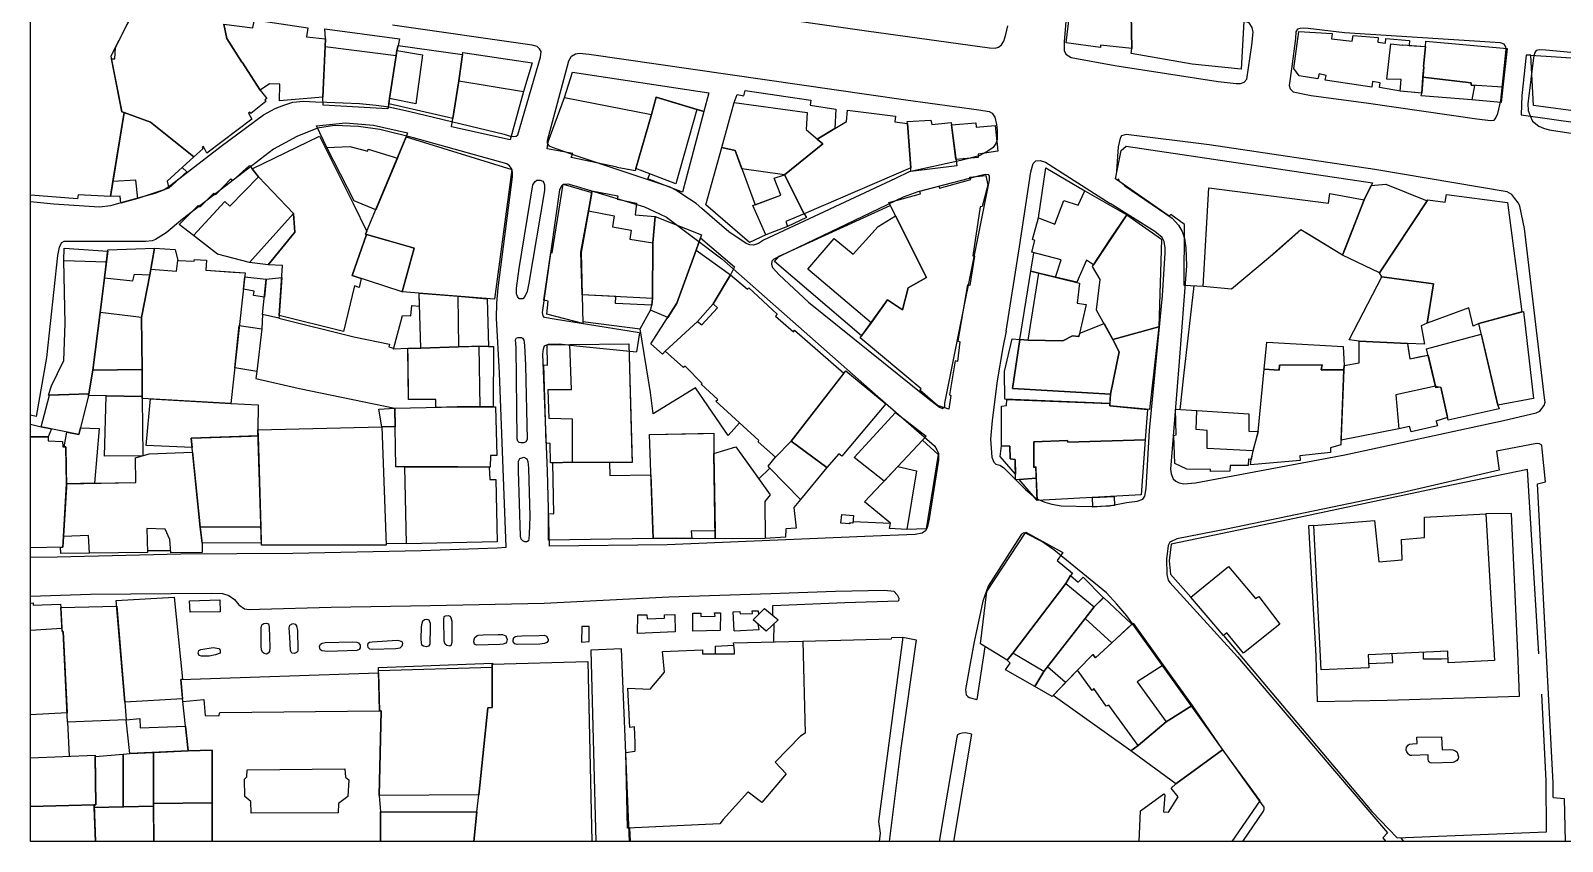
# Model space of a CAD drawing. Header units: centimetres. Extents: x 6155 to 7007, y 1466 to 2152.
# Drawn here: x 6155.5 to 6375.2, y 1468.1 to 1584.5 of the extents above; entities that cross this region are included whole.
import ezdxf

# ---------------------------------------------------------------- set-up
doc = ezdxf.new("R2010")
doc.units = ezdxf.units.CM

msp = doc.modelspace()

# ---------------------------------------------------------------- linework, layer by layer
at = {"color": 7}
for points in [[(6155.54, 2150.82), (7006.83, 2150.82), (7006.83, 1468.12), (6155.54, 1468.12)], [(6313.46, 1581.91), (6308.98, 1582.37), (6309, 1582.03), (6304.05, 1582.71), (6305.22, 1592.28), (6306.21, 1593.02), (6309.56, 1592), (6309.59, 1592.03), (6312.97, 1590.95), (6312.77, 1589.56), (6312.79, 1589.53), (6313.35, 1589.36), (6313.46, 1581.91)], [(6313.35, 1589.36), (6313.4, 1590.4), (6314.79, 1590.22), (6314.77, 1589.54), (6329.52, 1585.76), (6329.16, 1578.92), (6322.13, 1579.63), (6313.37, 1581.2), (6313.46, 1581.91), (6313.35, 1589.36)], [(6183.24, 1585.39), (6187.38, 1584.89), (6187.43, 1584.91), (6187.66, 1586.03), (6195.31, 1584.87), (6195.1, 1583.58), (6197.85, 1583.3), (6197.46, 1574.92), (6191.23, 1574.39), (6191.26, 1576.77), (6189.82, 1576.85), (6188.47, 1575.91), (6185.87, 1579.95), (6185.84, 1579.96), (6183.69, 1583.33), (6183.24, 1585.39)], [(6197.85, 1583.3), (6197.75, 1584.74), (6208.42, 1583.31), (6208.23, 1582.31), (6208.05, 1581.62), (6207.94, 1580.89), (6207.01, 1574.71), (6206.89, 1573.94), (6206.78, 1573.22), (6197.51, 1573.78), (6197.46, 1574.92), (6197.8, 1582.21), (6197.85, 1583.3)], [(6351.99, 1575.77), (6349, 1576.31), (6349.1, 1576.99), (6348, 1577.15), (6347.9, 1576.37), (6341.22, 1577.37), (6341.33, 1578.05), (6340.33, 1578.26), (6340.13, 1577.53), (6337.49, 1577.99), (6336.71, 1579.05), (6337.4, 1584.36), (6342.22, 1584.07), (6342.11, 1583.29), (6345.09, 1582.97), (6345.22, 1583.76), (6348.8, 1583.46), (6348.75, 1582.82), (6349.87, 1582.68), (6349.91, 1583.32), (6353.31, 1583.07), (6353.25, 1582.35), (6355.58, 1582.18), (6355.31, 1579.34), (6355.34, 1579.29), (6355.06, 1575.48), (6351.99, 1575.77)], [(6197.8, 1582.21), (6207.94, 1580.89), (6206.78, 1573.22), (6197.51, 1573.78), (6197.46, 1574.92), (6197.8, 1582.21)], [(6208.05, 1581.62), (6208.23, 1582.31), (6217.49, 1581.02), (6216.97, 1577.25), (6216.1, 1571.84), (6206.89, 1573.94), (6207.01, 1574.71), (6207.94, 1580.89), (6208.05, 1581.62)], [(6355.58, 1582.18), (6355.31, 1579.34), (6355.34, 1579.29), (6355.06, 1575.48), (6351.97, 1575.77), (6352.09, 1577.45), (6350.03, 1577.49), (6350.6, 1582.56), (6352.28, 1582.36), (6352.36, 1582.41), (6355.58, 1582.18)], [(6366.67, 1576.34), (6366.44, 1574.16), (6362.24, 1574.53), (6354.96, 1575.12), (6355.06, 1575.48), (6355.23, 1577.8), (6355.34, 1579.29), (6355.31, 1579.34), (6355.58, 1582.18), (6355.63, 1582.97), (6367.31, 1581.92), (6366.67, 1576.34)], [(6355.58, 1582.18), (6355.63, 1582.97), (6367.31, 1581.92), (6366.67, 1576.34), (6362.13, 1576.64), (6362.13, 1576.98), (6355.23, 1577.8), (6355.34, 1579.29), (6355.31, 1579.34), (6355.58, 1582.18)], [(6207.94, 1580.89), (6208.05, 1581.62), (6211.73, 1581), (6210.77, 1573.96), (6207.01, 1574.71), (6207.94, 1580.89)], [(6216.97, 1577.25), (6217.54, 1581.32), (6227.48, 1579.85), (6226.22, 1575.74), (6224.31, 1568.79), (6215.92, 1570.67), (6216.97, 1577.25)], [(6370.68, 1580.94), (6370.04, 1580.95), (6369.4, 1575.15), (6369.31, 1572.39), (6377.78, 1571.19), (6378.22, 1572.77), (6371.06, 1573.71), (6370.68, 1580.94)], [(6378.22, 1572.77), (6371.06, 1573.71), (6370.68, 1580.94), (6378.68, 1580.4), (6378.3, 1574.63), (6378.22, 1572.77)], [(6233.27, 1578.49), (6252.81, 1575.56), (6252.1, 1572.87), (6245.25, 1574.92), (6244.58, 1572.42), (6242.24, 1564.37), (6240.71, 1564.64), (6239.66, 1564.83), (6239.68, 1564.87), (6233.07, 1566.26), (6233.32, 1566.82), (6229.64, 1567.52), (6229.76, 1568.53), (6232.09, 1574.87), (6233.27, 1578.49)], [(6362.62, 1576.61), (6362.24, 1574.53), (6354.96, 1575.12), (6355.06, 1575.48), (6355.23, 1577.8), (6362.13, 1576.98), (6362.13, 1576.64), (6362.62, 1576.61)], [(6215.92, 1570.67), (6216.97, 1577.25), (6226.22, 1575.74), (6224.31, 1568.79), (6215.92, 1570.67)], [(6256.46, 1574.13), (6256.85, 1575.3), (6257.82, 1575.13), (6258, 1575.89), (6267.45, 1574.51), (6267.32, 1573.77), (6271.02, 1573.21), (6270.86, 1570.42), (6268.33, 1568.91), (6269.16, 1568.2), (6263.65, 1563.77), (6257.52, 1564.63), (6256.58, 1567.25), (6254.68, 1567.69), (6256.46, 1574.13)], [(6232.09, 1574.87), (6244.58, 1572.42), (6242.24, 1564.37), (6239.66, 1564.83), (6239.68, 1564.87), (6233.07, 1566.26), (6233.32, 1566.82), (6229.64, 1567.52), (6229.76, 1568.53), (6232.09, 1574.87)], [(6252.1, 1572.87), (6249.05, 1561.3), (6244.08, 1563.18), (6244.32, 1563.92), (6242.33, 1564.66), (6244.58, 1572.42), (6245.25, 1574.92), (6251.1, 1573.17), (6252.1, 1572.87)], [(6251.1, 1573.17), (6248.09, 1562.5), (6242.33, 1564.66), (6244.58, 1572.42), (6245.25, 1574.92), (6251.1, 1573.17)], [(6254.68, 1567.69), (6256.46, 1574.13), (6266.89, 1572.7), (6266.78, 1570.26), (6269.16, 1568.2), (6263.65, 1563.77), (6257.55, 1564.62), (6256.58, 1567.25), (6254.68, 1567.69)], [(6268.33, 1568.91), (6272.54, 1571.43), (6272.71, 1573.07), (6279.58, 1572.2), (6279.47, 1571.36), (6281.3, 1571.13), (6281.78, 1564.76), (6266.48, 1558.19), (6263.65, 1563.77), (6269.16, 1568.2), (6268.33, 1568.91)], [(6177.29, 1564.83), (6177.94, 1564.21), (6175.38, 1561.85), (6170.91, 1560.4), (6168.49, 1559.7), (6168.36, 1560.69), (6167, 1560.64), (6167.35, 1562.8), (6168.96, 1572.71), (6172.75, 1571.34), (6178.96, 1566.36), (6177.29, 1564.83)], [(6178.96, 1566.36), (6175.13, 1562.86), (6175.38, 1561.85), (6170.91, 1560.4), (6170.64, 1563.02), (6167.35, 1562.8), (6168.79, 1571.67), (6168.96, 1572.71), (6172.75, 1571.34), (6178.96, 1566.36)], [(6198, 1567.7), (6196.55, 1570.82), (6200.69, 1571.25), (6204.71, 1570.89), (6209.57, 1569.78), (6209.42, 1569.21), (6208.26, 1566.44), (6208.14, 1566.17), (6205.14, 1558.98), (6205.04, 1558.74), (6201.93, 1560.03), (6198, 1567.7)], [(6281.3, 1571.13), (6281.27, 1571.43), (6284.65, 1571.62), (6284.78, 1571), (6287.57, 1571.3), (6288.36, 1565.05), (6281.78, 1564.27), (6281.78, 1564.76), (6281.3, 1571.13)], [(6287.61, 1570.94), (6291.12, 1571.22), (6291.16, 1570.61), (6293.86, 1570.84), (6294.26, 1567.15), (6291.42, 1566.75), (6291.42, 1566.27), (6288.25, 1565.96), (6287.61, 1570.94)], [(6196.99, 1569.33), (6201.81, 1559.66), (6203.75, 1555.64), (6203.58, 1555.25), (6203.72, 1555.21), (6201.64, 1549.35), (6202.96, 1548.92), (6202.67, 1547.61), (6201.97, 1547.84), (6200.39, 1541.28), (6191.17, 1543.58), (6191.67, 1550.78), (6189.62, 1550.86), (6193.45, 1555.56), (6193.25, 1558.24), (6188.22, 1563.47), (6187.3, 1564.65), (6196.99, 1569.33)], [(6209.42, 1569.21), (6224.54, 1564.54), (6222.07, 1545.91), (6208.83, 1547), (6210.54, 1553.25), (6203.58, 1555.25), (6209.42, 1569.21)], [(6205.04, 1558.74), (6201.93, 1560.03), (6198, 1567.7), (6201.31, 1567.82), (6203.89, 1567.19), (6203.95, 1567.46), (6208.14, 1566.17), (6205.04, 1558.74)], [(6260.99, 1555.15), (6258.63, 1554.05), (6252.39, 1559.49), (6254.68, 1567.69), (6256.58, 1567.25), (6259.44, 1559.49), (6263.13, 1560.85), (6262.19, 1563.31), (6263.65, 1563.77), (6266.48, 1558.19), (6266.79, 1557.63), (6264.11, 1556.37), (6260.99, 1555.15)], [(6323.7, 1547.75), (6320.97, 1547.91), (6321.02, 1556.65), (6319.07, 1558.07), (6318.82, 1557.83), (6311.12, 1563.19), (6311.17, 1563.43), (6311.95, 1567.28), (6312.68, 1567.9), (6347.97, 1562.64), (6346.78, 1560.2), (6344.1, 1553.3), (6343.69, 1552.26), (6339.24, 1554.96), (6337.73, 1555.87), (6334.27, 1552.82), (6333.38, 1552.04), (6327.75, 1547.37), (6323.7, 1547.75)], [(6178.88, 1555.06), (6176.85, 1556.64), (6179.57, 1559.37), (6179.86, 1559.2), (6181.79, 1561.12), (6182.11, 1560.93), (6184.27, 1563.18), (6184.54, 1562.96), (6186.95, 1565.12), (6188.22, 1563.47), (6193.25, 1558.24), (6193.45, 1555.56), (6189.62, 1550.86), (6186.95, 1551.19), (6182.35, 1552.38), (6178.88, 1555.06)], [(6300.09, 1557.61), (6301.15, 1564.77), (6306.74, 1561.47), (6312.75, 1558.04), (6307.97, 1550.86), (6306.96, 1551.53), (6305.57, 1548.35), (6302.53, 1549.09), (6300.13, 1549.68), (6298.98, 1549.94), (6299.4, 1552.6), (6299.15, 1552.67), (6299.56, 1554.35), (6299.22, 1554.48), (6300.09, 1557.61)], [(6188.22, 1563.47), (6193.25, 1558.24), (6186.95, 1551.19), (6182.35, 1552.38), (6178.88, 1555.06), (6183.37, 1559.95), (6184.09, 1559.29), (6188.22, 1563.47)], [(6236.03, 1561.25), (6234.48, 1552.65), (6234.74, 1542.44), (6229.57, 1543.77), (6229.76, 1545.64), (6229.15, 1545.77), (6230.13, 1552.64), (6230.36, 1552.59), (6231.92, 1562.41), (6236.03, 1561.25)], [(6260.99, 1555.15), (6259.1, 1559.37), (6263.13, 1560.85), (6262.19, 1563.31), (6263.65, 1563.77), (6266.48, 1558.19), (6263.86, 1557.1), (6264.11, 1556.37), (6260.99, 1555.15)], [(6278.6, 1559.8), (6283.15, 1561.07), (6283.08, 1561.41), (6285.8, 1562.13), (6285.9, 1561.88), (6290.39, 1563.11), (6290.26, 1563.43), (6292.51, 1563.69), (6292.82, 1562.29), (6292.02, 1559.21), (6291.73, 1559.2), (6290.65, 1552.15), (6290.93, 1552.12), (6290.24, 1547.91), (6289.91, 1547.99), (6288.53, 1539.97), (6288.82, 1539.82), (6288.46, 1536.97), (6288.14, 1537.08), (6287.31, 1532.21), (6287.51, 1532.11), (6287.24, 1530.15), (6285.61, 1530.69), (6283.06, 1532.87), (6283.25, 1533.07), (6274.51, 1540.36), (6278.43, 1545.84), (6280.6, 1544.38), (6281.38, 1547.58), (6284.01, 1549.04), (6278.6, 1559.8)], [(6311.17, 1563.43), (6311.17, 1563.43)], [(6347.79, 1562.26), (6349.9, 1562.45), (6355.81, 1560.02), (6349.01, 1549.71), (6343.69, 1552.26), (6346.78, 1560.2), (6347.79, 1562.26)], [(6236.02, 1561.28), (6236.04, 1561.48), (6239.74, 1560.76), (6239.66, 1560.28), (6242.42, 1559.72), (6242.26, 1558.04), (6245.12, 1557.81), (6244.78, 1554.02), (6244.71, 1546.04), (6244.65, 1545.06), (6239.43, 1545.32), (6239.45, 1546.3), (6234.62, 1546.54), (6234.47, 1552.67), (6235.54, 1558.59), (6236.02, 1561.28)], [(6302.53, 1549.09), (6303.35, 1551.58), (6299.15, 1552.67), (6299.56, 1554.35), (6299.22, 1554.48), (6300.09, 1557.61), (6302.43, 1556.68), (6303.74, 1560.08), (6305.79, 1559.44), (6306.74, 1561.47), (6312.75, 1558.04), (6310.33, 1554.44), (6307.97, 1550.86), (6306.96, 1551.53), (6305.57, 1548.35), (6302.53, 1549.09)], [(6324.5, 1561.9), (6341.67, 1559.71), (6341.89, 1561.08), (6346.78, 1560.2), (6343.69, 1552.26), (6337.73, 1555.87), (6333.38, 1552.04), (6327.75, 1547.37), (6323.7, 1547.75), (6324.5, 1561.9)], [(6363.23, 1542.42), (6362.42, 1542.04), (6361.8, 1544.67), (6355.82, 1542.51), (6356.75, 1548.13), (6349.33, 1549.15), (6349.01, 1549.71), (6355.91, 1560.18), (6358.42, 1559.87), (6358.6, 1560.97), (6367.37, 1559.82), (6369.42, 1544.09), (6363.23, 1542.42)], [(6235.54, 1558.59), (6239.22, 1557.88), (6238.98, 1556.3), (6241.65, 1555.84), (6241.49, 1554.53), (6244.78, 1554.02), (6244.71, 1546.04), (6234.62, 1546.54), (6234.47, 1552.67), (6235.54, 1558.59)], [(6245.12, 1557.81), (6251.77, 1555.14), (6251, 1552.98), (6248.22, 1545.35), (6246.91, 1543.3), (6244.44, 1544.36), (6244.65, 1545.06), (6244.71, 1546.04), (6244.78, 1554.02), (6245.12, 1557.81)], [(6274.72, 1540.65), (6262.22, 1551.35), (6262.87, 1552.1), (6278.81, 1559.38), (6279.56, 1557.88), (6284.01, 1549.04), (6281.38, 1547.58), (6280.97, 1545.91), (6280.6, 1544.38), (6278.43, 1545.84), (6276.08, 1542.55), (6274.72, 1540.65)], [(6276.08, 1542.55), (6267, 1550.22), (6270.8, 1554.64), (6273.5, 1552.4), (6277.09, 1556.34), (6279.56, 1557.88), (6283.53, 1550), (6284.01, 1549.04), (6281.38, 1547.58), (6280.6, 1544.38), (6278.43, 1545.84), (6276.08, 1542.55)], [(6312.75, 1558.04), (6317.74, 1554.54), (6317.36, 1541.95), (6310.77, 1540.13), (6308.42, 1544.33), (6308.39, 1544.38), (6308.92, 1548.75), (6307.82, 1550.61), (6307.97, 1550.86), (6310.33, 1554.44), (6312.75, 1558.04)], [(6160.32, 1551.47), (6160.35, 1553.23), (6166.59, 1552.81), (6166.41, 1551.28), (6166.14, 1549.01), (6165.53, 1544.04), (6164.46, 1535.72), (6163.9, 1532.33), (6158.09, 1532.14), (6158.55, 1533.48), (6159.36, 1535.16), (6160.31, 1537.12), (6160.49, 1542.46), (6160.32, 1551.47)], [(6166.14, 1549.01), (6166.62, 1553.03), (6173.31, 1553.26), (6172.64, 1549.43), (6171.46, 1543.3), (6171.54, 1535.86), (6164.46, 1535.72), (6165.53, 1544.04), (6166.14, 1549.01)], [(6173.31, 1553.25), (6176.28, 1553.07), (6176.65, 1551.5), (6179, 1551.39), (6179.02, 1551.64), (6180.76, 1551.54), (6180.67, 1550.07), (6184.59, 1549.81), (6186.3, 1549.7), (6184.24, 1530.94), (6171.53, 1531.68), (6171.54, 1535.86), (6171.46, 1543.3), (6172.64, 1549.43), (6172.78, 1550.24), (6173.31, 1553.25)], [(6208.83, 1547), (6201.64, 1549.35), (6203.72, 1555.21), (6209.43, 1553.57), (6210.54, 1553.25), (6208.83, 1547)], [(6251.63, 1554.75), (6256.49, 1550.56), (6255.92, 1549.43), (6253.42, 1545.27), (6251.19, 1542.75), (6246.54, 1538.45), (6246.17, 1538.04), (6244.5, 1539.53), (6246.7, 1542.98), (6246.91, 1543.3), (6248.22, 1545.35), (6251, 1552.98), (6251.63, 1554.75)], [(6164.46, 1535.74), (6163.9, 1532.33), (6158.09, 1532.14), (6158.55, 1533.48), (6160.31, 1537.12), (6160.49, 1542.46), (6160.32, 1551.47), (6166.41, 1551.28), (6166.14, 1549.01), (6165.53, 1544.04), (6164.46, 1535.74)], [(6172.78, 1550.24), (6176.47, 1549.96), (6176.65, 1551.5), (6179, 1551.39), (6179.02, 1551.64), (6180.76, 1551.54), (6180.67, 1550.07), (6186.3, 1549.7), (6184.24, 1530.94), (6171.53, 1531.68), (6171.54, 1535.86), (6171.46, 1543.3), (6172.64, 1549.43), (6172.78, 1550.24)], [(6246.54, 1538.45), (6246.17, 1538.04), (6244.5, 1539.53), (6248.22, 1545.35), (6251, 1552.98), (6255.92, 1549.43), (6253.42, 1545.27), (6251.19, 1542.75), (6246.54, 1538.45)], [(6172.64, 1549.43), (6171.46, 1543.3), (6165.53, 1544.04), (6166.14, 1549.01), (6170.21, 1548.54), (6170.42, 1549.54), (6172.64, 1549.43)], [(6189.07, 1546.23), (6187.49, 1546.45), (6187.58, 1547.07), (6186.05, 1547.36), (6186.24, 1549.13), (6189.32, 1548.79), (6189.07, 1546.23)], [(6191.17, 1543.58), (6191.12, 1543.19), (6188.81, 1543.72), (6189.32, 1548.79), (6191.55, 1549.03), (6191.17, 1543.58)], [(6264.6, 1525.56), (6262.39, 1523.27), (6259.87, 1525.48), (6259.99, 1525.67), (6253.8, 1531.31), (6254.08, 1531.52), (6251.71, 1533.71), (6251.86, 1533.83), (6249.39, 1536.31), (6249.19, 1536.13), (6246.54, 1538.45), (6251.19, 1542.75), (6251.81, 1542.27), (6254.07, 1544.7), (6253.42, 1545.27), (6255.93, 1549.43), (6258.33, 1547.35), (6258.56, 1547.54), (6262.61, 1543.77), (6262.36, 1543.51), (6264.93, 1541.25), (6265.09, 1541.46), (6272.19, 1535.31), (6264.6, 1525.56)], [(6298.59, 1540.06), (6297.42, 1540.12), (6298.98, 1549.94), (6300.13, 1549.68), (6305.96, 1548.25), (6305.61, 1545.37), (6306.9, 1545.15), (6305.88, 1540.58), (6304.97, 1540.69), (6303.57, 1539.94), (6298.59, 1540.06)], [(6300.13, 1549.68), (6305.96, 1548.25), (6305.61, 1545.37), (6306.9, 1545.15), (6305.88, 1540.58), (6304.97, 1540.69), (6303.57, 1539.94), (6298.59, 1540.06), (6300.13, 1549.68)], [(6355.82, 1542.51), (6354.95, 1542.09), (6355.46, 1539.49), (6353, 1539.57), (6346.07, 1539.89), (6344.66, 1540.08), (6349.33, 1549.15), (6356.75, 1548.13), (6355.82, 1542.51)], [(6221.01, 1546), (6221.21, 1539.13), (6219.8, 1539.18), (6217.72, 1539.11), (6216.9, 1539.08), (6211.49, 1538.9), (6209.64, 1538.83), (6207.56, 1538.76), (6208.85, 1543.6), (6210.07, 1543.53), (6210.22, 1545.04), (6211.32, 1544.93), (6211.26, 1546.8), (6216.79, 1546.35), (6221.01, 1546)], [(6216.79, 1546.35), (6216.9, 1539.08), (6211.49, 1538.9), (6211.26, 1546.8), (6216.79, 1546.35)], [(6185.47, 1542.16), (6188.71, 1541.67), (6187.98, 1535.56), (6184.81, 1536.08), (6185.47, 1542.16)], [(6310.77, 1540.13), (6311.65, 1538.38), (6310.41, 1532.29), (6296.34, 1533.09), (6297.42, 1540.12), (6298.59, 1540.06), (6303.57, 1539.94), (6304.97, 1540.69), (6305.88, 1540.58), (6305.99, 1541.03), (6309.48, 1542.44), (6310.77, 1540.13)], [(6369.63, 1544.14), (6371.06, 1531.66), (6365.95, 1530.72), (6363.23, 1542.42), (6369.63, 1544.14)], [(6310.33, 1530.94), (6295.26, 1531.57), (6295.19, 1535.53), (6296.32, 1540.25), (6297.42, 1540.12), (6296.34, 1533.09), (6310.41, 1532.29), (6310.33, 1530.94)], [(6317.36, 1541.95), (6316.02, 1530.09), (6310.31, 1530.63), (6310.41, 1532.29), (6311.65, 1538.38), (6310.77, 1540.13), (6317.36, 1541.95)], [(6365.95, 1530.72), (6366.16, 1530.18), (6358.84, 1528.55), (6357.81, 1533.31), (6357.05, 1533.19), (6355.74, 1538.82), (6363.57, 1540.92), (6365.95, 1530.72)], [(6221.21, 1539.13), (6221.91, 1539.15), (6221.87, 1530.46), (6219.97, 1530.47), (6218.1, 1530.48), (6216.74, 1530.48), (6216.72, 1530.47), (6213.66, 1530.4), (6213.65, 1531.54), (6209.72, 1531.53), (6209.66, 1537.53), (6209.64, 1538.83), (6211.49, 1538.9), (6216.9, 1539.08), (6219.8, 1539.18), (6221.21, 1539.13)], [(6213.66, 1530.4), (6213.65, 1531.54), (6209.72, 1531.53), (6209.64, 1538.83), (6219.8, 1539.18), (6219.97, 1530.47), (6218.19, 1530.48), (6216.74, 1530.48), (6216.72, 1530.47), (6213.66, 1530.4)], [(6230.43, 1522.43), (6230.08, 1522.44), (6230.07, 1525.2), (6229.47, 1525.25), (6229.12, 1536.51), (6229.66, 1536.48), (6229.6, 1539.39), (6232.88, 1539.44), (6241.31, 1539.5), (6241.76, 1523.7), (6241.79, 1522.48), (6238.56, 1522.5), (6233.25, 1522.52), (6230.43, 1522.43)], [(6241.31, 1539.5), (6241.79, 1522.48), (6233.25, 1522.52), (6233.26, 1528.72), (6229.92, 1528.79), (6229.74, 1532.96), (6233.11, 1532.96), (6232.88, 1539.44), (6241.31, 1539.5)], [(6332.44, 1535.87), (6332.84, 1539.74), (6343.79, 1539.16), (6343.92, 1536.43), (6343.88, 1535.77), (6340.64, 1535.8), (6340.77, 1536.53), (6334.64, 1536.47), (6334.59, 1535.72), (6332.44, 1535.87)], [(6358.75, 1528.97), (6357.08, 1528.44), (6357.1, 1528.41), (6357.33, 1527.74), (6353.51, 1526.9), (6353.29, 1527.66), (6351.77, 1527.33), (6343.49, 1525.72), (6343.88, 1535.77), (6343.92, 1536.43), (6346.07, 1536.81), (6346.07, 1539.89), (6353, 1539.57), (6353.16, 1538.5), (6353.33, 1537.37), (6354.87, 1537.68), (6355.95, 1537.89), (6357, 1533.43), (6357.81, 1533.31), (6358.65, 1529.45), (6358.75, 1528.97)], [(6351.33, 1532.2), (6351.77, 1527.33), (6343.49, 1525.72), (6343.88, 1535.77), (6343.92, 1536.43), (6346.07, 1536.81), (6346.07, 1539.89), (6353, 1539.57), (6353.33, 1537.37), (6355.95, 1537.89), (6357, 1533.43), (6351.33, 1532.2)], [(6171.53, 1531.98), (6163.82, 1532.09), (6163.9, 1532.33), (6164.46, 1535.72), (6171.54, 1535.86), (6171.53, 1531.98)], [(6272.46, 1535.66), (6278.21, 1530.92), (6271.89, 1523.42), (6271.43, 1523.72), (6269.72, 1521.77), (6264.6, 1525.56), (6272.46, 1535.66)], [(6330.48, 1522.16), (6330.59, 1522.9), (6331.57, 1526.94), (6332.44, 1535.87), (6334.59, 1535.72), (6334.64, 1536.47), (6340.77, 1536.53), (6340.64, 1535.8), (6343.88, 1535.77), (6343.46, 1525.03), (6341.94, 1524.62), (6341.98, 1523.94), (6337.56, 1523.46), (6337.61, 1522.76), (6330.48, 1522.16)], [(6163.82, 1532.09), (6162.47, 1526.5), (6157.04, 1527.62), (6158.24, 1532.14), (6163.9, 1532.33), (6163.82, 1532.09)], [(6171.53, 1531.68), (6171.64, 1523.47), (6166.13, 1523.38), (6166.35, 1532.05), (6171.53, 1531.98), (6171.53, 1531.68)], [(6184.24, 1530.94), (6188.16, 1530.78), (6188.14, 1527.17), (6188.17, 1526.3), (6178.57, 1525.99), (6178.7, 1524.63), (6172.13, 1524.95), (6172.74, 1531.61), (6184.24, 1530.94)], [(6299.75, 1520.25), (6296.77, 1520.01), (6296.76, 1522.93), (6296, 1523), (6295.99, 1524.85), (6294.76, 1524.87), (6294.78, 1530.6), (6295.49, 1530.65), (6295.56, 1531.55), (6310.33, 1530.94), (6310.31, 1530.63), (6315.74, 1530.12), (6315.36, 1525.73), (6304.27, 1525.4), (6304.26, 1525.65), (6299.4, 1525.47), (6299.42, 1521.76), (6299.68, 1521.85), (6299.75, 1520.25)], [(6207.84, 1527.59), (6205.89, 1527.59), (6205.46, 1530.14), (6207.79, 1530.29), (6207.84, 1527.59)], [(6207.79, 1530.29), (6216.72, 1530.47), (6216.74, 1530.48), (6222.19, 1530.46), (6222.42, 1523.48), (6221.47, 1523.48), (6221.45, 1521.81), (6216.79, 1521.88), (6216.71, 1521.88), (6207.93, 1521.89), (6207.79, 1530.29)], [(6277.95, 1519.82), (6273.63, 1523.2), (6279.56, 1529.68), (6283.98, 1526.27), (6283.46, 1525.7), (6279.92, 1521.92), (6277.95, 1519.82)], [(6330.82, 1524.15), (6330.59, 1522.9), (6330.22, 1522.98), (6330.14, 1522.08), (6327.57, 1522.07), (6327.53, 1521.26), (6324.75, 1521.2), (6324.77, 1521.5), (6321.36, 1521.52), (6319.63, 1522.36), (6319.5, 1526.39), (6319.82, 1526.45), (6319.73, 1530.14), (6322.79, 1529.94), (6330.27, 1529.48), (6330.24, 1527.01), (6331.57, 1526.94), (6330.82, 1524.15)], [(6322.79, 1529.94), (6330.27, 1529.48), (6330.24, 1527.01), (6331.57, 1526.94), (6330.82, 1524.15), (6324.27, 1524.51), (6324.26, 1527.08), (6322.72, 1527.22), (6322.79, 1529.94)], [(6162.47, 1526.5), (6162.7, 1527.46), (6165.35, 1527.39), (6164.72, 1519.51), (6160.67, 1519.42), (6160.61, 1524.72), (6160.37, 1524.72), (6160.74, 1526.86), (6162.47, 1526.5)], [(6205.89, 1527.59), (6206.52, 1510.62), (6188.63, 1510.64), (6188.14, 1527.17), (6205.89, 1527.59)], [(6188.62, 1510.97), (6180.14, 1510.92), (6179.83, 1513.22), (6178.57, 1525.99), (6187.15, 1526.27), (6188.17, 1526.3), (6188.56, 1513.22), (6188.62, 1510.97)], [(6188.56, 1513.22), (6179.83, 1513.22), (6178.57, 1525.99), (6188.17, 1526.3), (6188.56, 1513.22)], [(6253.73, 1511.52), (6250.35, 1511.59), (6244.83, 1511.58), (6244.3, 1526.5), (6252.03, 1526.65), (6253.5, 1526.68), (6253.52, 1523.77), (6253.71, 1512.64), (6253.73, 1511.52)], [(6253.71, 1512.64), (6250.29, 1512.67), (6250.35, 1511.59), (6244.83, 1511.58), (6244.3, 1526.5), (6253.5, 1526.68), (6253.52, 1523.77), (6253.71, 1512.64)], [(6259.96, 1520.15), (6261.57, 1521.69), (6265.95, 1517.16), (6264.98, 1516.03), (6265.32, 1513.09), (6263.86, 1512.97), (6263.81, 1511.77), (6260.89, 1511.61), (6253.73, 1511.52), (6253.52, 1523.77), (6256.66, 1524.76), (6259.96, 1520.15)], [(6253.73, 1511.52), (6253.52, 1523.77), (6256.66, 1524.76), (6261.59, 1517.87), (6260.86, 1516.88), (6260.89, 1511.61), (6253.73, 1511.52)], [(6269.72, 1521.77), (6265.95, 1517.16), (6261.57, 1521.69), (6261.33, 1521.99), (6262.39, 1523.27), (6264.6, 1525.56), (6269.72, 1521.77)], [(6279.92, 1521.92), (6283.46, 1525.7), (6285.68, 1523.64), (6283.96, 1512.97), (6281.2, 1512.87), (6278.71, 1513), (6278.85, 1513.78), (6275.15, 1516.84), (6279.92, 1521.92)], [(6296.77, 1520.81), (6294.61, 1523.34), (6294.76, 1524.87), (6295.99, 1524.85), (6296, 1523), (6296.76, 1522.93), (6296.77, 1520.81)], [(6315.36, 1525.73), (6314.83, 1517.83), (6299.9, 1517.05), (6299.68, 1521.85), (6299.42, 1521.76), (6299.4, 1525.47), (6304.26, 1525.65), (6304.27, 1525.4), (6315.36, 1525.73)], [(6163.97, 1509.5), (6159.86, 1509.44), (6159.8, 1510.32), (6160.14, 1510.32), (6160.24, 1511.88), (6160.67, 1519.42), (6164.72, 1519.51), (6170.65, 1519.64), (6170.56, 1523.15), (6172.56, 1523.74), (6178.77, 1523.96), (6179.83, 1513.22), (6180.14, 1510.92), (6180.12, 1509.59), (6175.64, 1509.55), (6175.63, 1509.8), (6172.28, 1509.84), (6172.29, 1509.58), (6163.97, 1509.5)], [(6180.14, 1510.92), (6180.12, 1509.59), (6175.64, 1509.55), (6175.51, 1511.43), (6174.83, 1512.91), (6172.22, 1513.02), (6172.29, 1509.58), (6163.97, 1509.5), (6163.85, 1512.04), (6160.24, 1511.88), (6160.33, 1513.4), (6160.45, 1515.33), (6160.52, 1516.48), (6160.68, 1519.02), (6160.67, 1519.42), (6170.65, 1519.64), (6170.56, 1523.15), (6172.56, 1523.74), (6178.77, 1523.96), (6179.83, 1513.22), (6180.14, 1510.92)], [(6244.83, 1511.58), (6229.8, 1511.33), (6229.81, 1515.19), (6230.58, 1515.11), (6230.43, 1522.43), (6233.25, 1522.52), (6238.56, 1522.5), (6238.59, 1520.63), (6244.51, 1520.71), (6244.83, 1511.58)], [(6221.3, 1521.81), (6221.39, 1520.03), (6222.25, 1520.04), (6222.43, 1511.13), (6209.45, 1510.8), (6209.22, 1521.89), (6216.71, 1521.88), (6216.79, 1521.88), (6221.3, 1521.81)], [(6275.15, 1516.84), (6279.92, 1521.92), (6282.59, 1521.32), (6281.2, 1512.87), (6278.71, 1513), (6278.85, 1513.78), (6275.15, 1516.84)], [(6299.9, 1517.05), (6297.32, 1520.06), (6299.75, 1520.25), (6299.9, 1517.05)], [(6310.94, 1517.63), (6311, 1516.34), (6307.9, 1516.08), (6307.81, 1517.47), (6310.94, 1517.63)], [(6273.57, 1514.89), (6273.47, 1513.8), (6272.99, 1513.85), (6273.01, 1513.68), (6271.75, 1513.77), (6271.86, 1515.04), (6273.57, 1514.89)], [(6348.91, 1508.22), (6352.26, 1508.51), (6352.15, 1511.42), (6355.46, 1511.73), (6355.43, 1514.66), (6364.22, 1515.12), (6365.49, 1494.06), (6358.83, 1493.74), (6358.8, 1495.42), (6347.37, 1494.89), (6347.44, 1493.01), (6340.63, 1492.72), (6339.59, 1513.43), (6348.29, 1514.19), (6348.91, 1508.22)], [(6295.58, 1494.12), (6291.75, 1496.45), (6292.69, 1503.96), (6298.26, 1512.49), (6303.56, 1509.56), (6302.74, 1508.44), (6304.96, 1506.63), (6304.69, 1506.26), (6303.99, 1505.13), (6296.4, 1495.13), (6295.58, 1494.12)], [(6327.32, 1507.59), (6331.23, 1502.99), (6331.7, 1503.28), (6334.69, 1499.3), (6329.48, 1495.13), (6327.11, 1498.07), (6326.62, 1497.67), (6321.91, 1503.18), (6327.32, 1507.59)], [(6300.85, 1492.49), (6299.57, 1490.36), (6295.34, 1492.74), (6296.03, 1493.68), (6295.58, 1494.12), (6296.4, 1495.13), (6303.99, 1505.13), (6304.69, 1506.26), (6305.79, 1505.3), (6306.49, 1506.02), (6309.4, 1503.09), (6308.07, 1501.77), (6300.85, 1492.49)], [(6303.99, 1505.13), (6308.07, 1501.77), (6300.85, 1492.49), (6296.4, 1495.13), (6303.99, 1505.13)], [(6177.33, 1491.38), (6177.09, 1491.37), (6177.34, 1488.6), (6169.05, 1488.09), (6167.81, 1502.68), (6176.14, 1503.15), (6177.33, 1491.38)], [(6309.4, 1503.1), (6313.49, 1499.29), (6310.61, 1496.63), (6308.25, 1494.45), (6307.86, 1494.92), (6305.68, 1492.7), (6304.44, 1491.41), (6303.98, 1490.92), (6302.17, 1489.04), (6302.06, 1488.9), (6299.57, 1490.36), (6300.85, 1492.49), (6306.78, 1500.1), (6308.07, 1501.77), (6309.4, 1503.1)], [(6169.05, 1488.09), (6169.24, 1485.55), (6160.84, 1485.24), (6160.22, 1498.25), (6160.05, 1498.26), (6159.88, 1501.7), (6167.88, 1501.9), (6169.05, 1488.09)], [(6260.79, 1501.55), (6262.76, 1499.92), (6261.01, 1498.3), (6259.16, 1499.9), (6260.79, 1501.55)], [(6306.78, 1500.1), (6310.61, 1496.63), (6308.25, 1494.45), (6307.86, 1494.92), (6305.68, 1492.7), (6303.98, 1490.92), (6301.4, 1493.19), (6306.78, 1500.1)], [(6317.97, 1493.4), (6322.13, 1487.6), (6318.39, 1485.29), (6314.36, 1481.86), (6313.35, 1481.12), (6302.17, 1489.04), (6305.68, 1492.7), (6307.86, 1494.92), (6308.25, 1494.45), (6313.67, 1499.45), (6317.97, 1493.4)], [(6313.67, 1499.45), (6317.97, 1493.4), (6314.25, 1491.04), (6318.39, 1485.29), (6314.36, 1481.86), (6310.15, 1487.68), (6309.81, 1487.51), (6308.01, 1490.06), (6307.77, 1489.77), (6305.68, 1492.7), (6307.86, 1494.92), (6308.25, 1494.45), (6313.67, 1499.45)], [(6246.17, 1495.39), (6251.92, 1495.62), (6251.88, 1495.06), (6256.5, 1495.04), (6256.5, 1495.06), (6256.48, 1495.5), (6256.35, 1496.6), (6266.31, 1496.87), (6266.61, 1483.64), (6265.96, 1483.21), (6262.3, 1479.5), (6262.34, 1479.5), (6263.88, 1477.84), (6260.4, 1473.72), (6258.44, 1475.17), (6258.4, 1475.19), (6254.85, 1471.27), (6254.37, 1470.64), (6241.16, 1470.03), (6240.89, 1480.87), (6242.2, 1481.07), (6242.25, 1481.1), (6242.24, 1482.22), (6242.25, 1482.27), (6242.13, 1484.58), (6241.48, 1484.45), (6241.21, 1490.11), (6244.39, 1489.97), (6246.45, 1492.41), (6246.17, 1495.39)], [(6205.44, 1492.66), (6205.45, 1493.06), (6221.76, 1493.69), (6221.73, 1493.13), (6221.72, 1487.34), (6221.09, 1487.31), (6219.82, 1474.82), (6205.52, 1474.7), (6205.8, 1486.87), (6205.55, 1486.86), (6205.44, 1492.66)], [(6221.73, 1493.13), (6221.72, 1487.34), (6221.09, 1487.31), (6219.82, 1474.82), (6205.52, 1474.7), (6205.8, 1486.87), (6205.55, 1486.86), (6205.44, 1492.66), (6221.73, 1493.13)], [(6322.13, 1487.6), (6326.48, 1481.27), (6319.8, 1476.36), (6313.35, 1481.12), (6314.36, 1481.86), (6318.39, 1485.29), (6322.13, 1487.6)], [(6178.13, 1481.11), (6169.78, 1480.72), (6169.24, 1485.55), (6171.19, 1485.77), (6171.27, 1484.43), (6177.75, 1484.68), (6178.13, 1481.11)], [(6352.88, 1481.66), (6353.13, 1481.99), (6353.28, 1482.07), (6353.71, 1482.11), (6354.39, 1482.16), (6354.34, 1483.09), (6357.87, 1483.11), (6357.99, 1481.27), (6359.14, 1481.29), (6359.52, 1481.24), (6359.89, 1481.14), (6360.13, 1480.93), (6360.2, 1480.73), (6360.31, 1480.22), (6360.28, 1479.99), (6360.1, 1479.74), (6359.81, 1479.53), (6359.51, 1479.44), (6356.48, 1479.36), (6356.25, 1479.4), (6356.1, 1479.53), (6356, 1479.67), (6355.97, 1479.89), (6355.97, 1480.54), (6353.65, 1480.46), (6353.4, 1480.45), (6353.26, 1480.54), (6353.09, 1480.68), (6352.89, 1480.95), (6352.83, 1481.19), (6352.88, 1481.66)], [(6164.77, 1480.29), (6168.82, 1480.64), (6168.83, 1473.09), (6164.65, 1473), (6164.64, 1473.38), (6164.91, 1473.38), (6164.77, 1480.29)], [(6168.82, 1480.64), (6169.78, 1480.72), (6173.14, 1480.88), (6173.16, 1473.57), (6173.16, 1473.19), (6168.83, 1473.09), (6168.82, 1480.64)], [(6173.16, 1473.57), (6173.14, 1480.88), (6178.13, 1481.11), (6181.57, 1481.22), (6181.56, 1473.67), (6173.16, 1473.57)], [(6200.62, 1478.55), (6200.68, 1477.36), (6201.16, 1476.94), (6201.03, 1474.57), (6199.67, 1473.57), (6199.63, 1472.22), (6187.16, 1472.17), (6187.1, 1473.83), (6186.24, 1474.55), (6186.22, 1477.04), (6186.54, 1477.37), (6186.59, 1478.37), (6200.62, 1478.55)]]:
    msp.add_lwpolyline(points, close=True, dxfattribs=at)
for points in [[(6311.02, 1579.48), (6325.87, 1577.16), (6328.43, 1576.9), (6328.45, 1576.88), (6329.04, 1576.87), (6329.58, 1577.08), (6329.96, 1577.5), (6330.66, 1582.37), (6330.86, 1584.24), (6330.73, 1584.93), (6330.29, 1585.57), (6329.08, 1585.97), (6305.71, 1593.2), (6305.09, 1593.17), (6304.75, 1592.86), (6304.52, 1592.29), (6303.79, 1582.84), (6303.75, 1581.62), (6303.99, 1581.08), (6304.76, 1580.6), (6311.02, 1579.48)], [(6238.66, 1589.77), (6275.41, 1584.45), (6293.05, 1582.01), (6293.87, 1581.95), (6294.36, 1582.07), (6294.78, 1582.45), (6295.13, 1582.96), (6295.39, 1583.9), (6295.71, 1585.14)], [(6170.46, 1587.53), (6167.06, 1580.79), (6168.62, 1572.8), (6168.96, 1572.71), (6167, 1560.64), (6162.34, 1560.88), (6162.26, 1560.34), (6155.54, 1560.86)], [(6183.24, 1585.39), (6183.69, 1583.33), (6185.84, 1579.96), (6185.87, 1579.95), (6188.47, 1575.91), (6188.47, 1575.91), (6189.42, 1574.72), (6189.11, 1574.52), (6189.27, 1574.3), (6187.13, 1572.57), (6186.99, 1572.75), (6186.78, 1572.63), (6187.28, 1571.74), (6180.82, 1566.89), (6180.33, 1567.82), (6180.15, 1567.75), (6180.23, 1567.51), (6178.96, 1566.36), (6172.75, 1571.34), (6168.96, 1572.71), (6168.62, 1572.8), (6167.13, 1580.42), (6167.62, 1580.42), (6167.7, 1582.06), (6170.28, 1587.16)], [(6155.54, 1559.95), (6158.86, 1559.62), (6165.39, 1559.16), (6167.06, 1559.35), (6168.85, 1559.91), (6173.38, 1561.16), (6174.63, 1561.61), (6175.72, 1562.38), (6182.85, 1567.9), (6188.95, 1572.36), (6190.59, 1573.29), (6191.85, 1573.75), (6193.13, 1574.18), (6194.67, 1574.34), (6196.37, 1574.25), (6198.01, 1574.22), (6202.69, 1574), (6205.1, 1573.78), (6206.91, 1573.51), (6209.72, 1572.93), (6223.44, 1569.62), (6224.29, 1569.32), (6224.8, 1569.26), (6225.15, 1569.33), (6225.4, 1569.52), (6228.66, 1580.68), (6228.74, 1581.46), (6228.53, 1581.87), (6228.19, 1582.17), (6227.47, 1582.4), (6207.42, 1585.26)], [(6343.98, 1584.17), (6338.74, 1584.79), (6338.08, 1584.8), (6337.63, 1584.78), (6337.25, 1584.66), (6336.97, 1584.27), (6336.93, 1583.34), (6336.41, 1579.34)], [(6347.41, 1574.06), (6362.95, 1571.83), (6364.92, 1571.55), (6365.45, 1571.64), (6365.63, 1571.86), (6365.98, 1572.56), (6366.4, 1574.46), (6367.15, 1581.75), (6367.13, 1582.16), (6366.87, 1582.5), (6366.35, 1582.73), (6343.98, 1584.17)], [(6390.78, 1580), (6372.83, 1581.68), (6371.93, 1581.72), (6371.46, 1581.63), (6371.22, 1581.25), (6371.08, 1580.56), (6370.28, 1573.94), (6370.32, 1572.99), (6370.59, 1572.22), (6370.93, 1571.49), (6371.82, 1570.76), (6372.49, 1570.46), (6373.33, 1570.25), (6390.35, 1567.66), (6400.07, 1566.22)], [(6281.05, 1574.52), (6291.55, 1573.1), (6292.99, 1572.86), (6293.44, 1572.6), (6293.8, 1572.07), (6294.06, 1570.98), (6294.14, 1570.18), (6294.14, 1568.83), (6293.99, 1568.28), (6293.59, 1567.68), (6292.8, 1567.15), (6291.57, 1566.5), (6288.93, 1565.84), (6281.53, 1564.21), (6279.58, 1563.24), (6260.66, 1554.4), (6259.92, 1553.94), (6259.19, 1553.69), (6258.7, 1553.74), (6258.17, 1553.94), (6255.67, 1555.6), (6253.27, 1557.66), (6251.79, 1558.95), (6251, 1559.66), (6250.03, 1560.27), (6248.07, 1561.59), (6247.27, 1562.01), (6233.65, 1566.57), (6230.37, 1567.68), (6229.96, 1567.91), (6229.65, 1568.33), (6229.68, 1568.68), (6232.75, 1580.15), (6233.13, 1580.78), (6233.69, 1581.13), (6234.26, 1581.23), (6235.65, 1581.11), (6275.74, 1575.29), (6281.05, 1574.52)], [(6336.41, 1579.34), (6336.05, 1576.6), (6336.19, 1576.1), (6336.62, 1575.69), (6339.2, 1575.18), (6347.41, 1574.06)], [(6223.85, 1565.36), (6210.44, 1569.09), (6205.62, 1570.26), (6202.55, 1570.72), (6199.14, 1570.87), (6196.69, 1570.45), (6193.74, 1569.25), (6190.37, 1567.46), (6177.33, 1557.39), (6174.99, 1555.47), (6173.46, 1554.49), (6172.96, 1554.32), (6172.08, 1554.22), (6160.98, 1554.23), (6160.3, 1554.2), (6159.97, 1554), (6159.65, 1553.4), (6159.37, 1552.2), (6157.82, 1537.54), (6156.31, 1529.11), (6155.54, 1529.27)], [(6348.34, 1564.56), (6324.56, 1568.1), (6312.67, 1569.57), (6311.98, 1569.37), (6311.81, 1569.03), (6311.52, 1567.78), (6311.28, 1564.32)], [(6222.79, 1535.38), (6222.36, 1543.21), (6222.38, 1545.36), (6222.6, 1547.54), (6224.65, 1563.47), (6224.66, 1564.15), (6224.52, 1564.66), (6224.2, 1565.08), (6223.85, 1565.36)], [(6295.45, 1541.32), (6297.35, 1553.43), (6298.97, 1564.22), (6299.31, 1565.39), (6299.7, 1565.79), (6300.31, 1565.85), (6301.09, 1565.58), (6308.63, 1560.75)], [(6322.6, 1519.58), (6344.04, 1523.61), (6366.76, 1528.52), (6371.46, 1529.62), (6372.01, 1529.86), (6372.6, 1530.68), (6372.73, 1531.17), (6372.67, 1531.77), (6369.78, 1556.05), (6369.13, 1559.26), (6368.93, 1559.7), (6368.41, 1560.38), (6367.95, 1560.97), (6367.3, 1561.32), (6348.34, 1564.56)], [(6227, 1548.24), (6226.76, 1547.01), (6226.43, 1546.32), (6226.11, 1545.99), (6225.6, 1545.98), (6225.36, 1546.32), (6225.22, 1546.68), (6225.21, 1547.53), (6225.58, 1550.31), (6227.54, 1562.35), (6227.89, 1562.82), (6228.16, 1563.01), (6228.6, 1563), (6229.01, 1562.87), (6229.15, 1562.62), (6229.22, 1562.36), (6229.25, 1561.52), (6227, 1548.24)], [(6242.84, 1541.11), (6230.63, 1543.07), (6229.25, 1543.31), (6229.06, 1543.56), (6228.94, 1544.03), (6231.42, 1561.64), (6231.7, 1562.22), (6231.97, 1562.43), (6232.59, 1562.48), (6233.46, 1562.26), (6243.59, 1559.16), (6245.73, 1558.16), (6246.75, 1557.68), (6254.69, 1551.73), (6276.68, 1532.31), (6285.15, 1524.89), (6285.5, 1524.3), (6285.74, 1523.78), (6285.73, 1522.81), (6284.42, 1514.43), (6284.12, 1513.12), (6283.86, 1512.7), (6283.4, 1512.37), (6282.39, 1512.18), (6275.16, 1511.85), (6246.85, 1510.66), (6229.93, 1510.48), (6229.66, 1521.23), (6228.98, 1538.03), (6229.07, 1538.78), (6229.26, 1539.25), (6229.8, 1539.46), (6231.39, 1539.51), (6233.83, 1539.22), (6242.43, 1538.36)], [(6267.09, 1545.49), (6284.21, 1531.73), (6285.91, 1530.41), (6286.34, 1530.26), (6286.63, 1530.52), (6286.65, 1530.99), (6293.08, 1563.02), (6293.08, 1563.55), (6292.94, 1563.75), (6292.45, 1563.81), (6291.42, 1563.6), (6282.77, 1561.34), (6280.69, 1560.56), (6262.15, 1551.69), (6261.86, 1551.37), (6261.77, 1550.96), (6261.94, 1550.47), (6262.87, 1549.4), (6267.09, 1545.49)], [(6311.52, 1563.24), (6311.62, 1562.98), (6312.47, 1562.2), (6319.25, 1557.54), (6320.17, 1556.55), (6320.67, 1555.66), (6321.02, 1554.66), (6321.22, 1553.31), (6321.3, 1550.7), (6320.23, 1536.37), (6319.04, 1521.54), (6319.1, 1520.88), (6319.39, 1520.17), (6319.79, 1519.8), (6320.25, 1519.57), (6320.94, 1519.42), (6322.6, 1519.58)], [(6308.63, 1560.75), (6310.36, 1559.67)], [(6303.34, 1516.26), (6307.69, 1516.2), (6310.25, 1516.29), (6312.72, 1516.73), (6314.24, 1516.93), (6315.04, 1517.21), (6315.34, 1517.65), (6315.51, 1518.77), (6316.02, 1527.09), (6317.85, 1546.39), (6318.26, 1552.58), (6318.27, 1553.32), (6318.13, 1554.22), (6317.8, 1554.79), (6316.77, 1555.65), (6310.36, 1559.67)], [(6322.34, 1547.83), (6320.89, 1534.91), (6320.36, 1530.1)], [(6234.73, 1542.71), (6242.96, 1541.68), (6244.44, 1544.36)], [(6188.81, 1543.72), (6188.71, 1541.67)], [(6191.12, 1543.19), (6201.89, 1540.52), (6207.02, 1539.47), (6206.9, 1539.1), (6207.6, 1538.91)], [(6226.5, 1536.4), (6226.73, 1525.78), (6226.58, 1525.46), (6226.27, 1525.33), (6225.82, 1525.31), (6225.59, 1525.36), (6225.41, 1525.56), (6225.3, 1525.87), (6225.15, 1538.98), (6225.09, 1540.11), (6225.24, 1540.37), (6225.42, 1540.45), (6225.95, 1540.42), (6226.08, 1540.34), (6226.27, 1540.05), (6226.38, 1539.34), (6226.5, 1536.4)], [(6242.84, 1541.11), (6242.43, 1538.36), (6242.44, 1538.39)], [(6257.21, 1528.2), (6255.56, 1526.36), (6250.9, 1533.19), (6244.81, 1529.5), (6244.46, 1532.56), (6242.96, 1541.68)], [(6295.45, 1541.32), (6294.99, 1539.01), (6294.14, 1534.19), (6293.44, 1528.54), (6293.19, 1525.86), (6293.41, 1523.25), (6293.69, 1522.53), (6293.99, 1522.24), (6294.52, 1522.1), (6295.07, 1521.76), (6295.92, 1520.92), (6298.22, 1518.61), (6299.74, 1517.35), (6301.01, 1516.81), (6302.02, 1516.5), (6303.34, 1516.26)], [(6187.98, 1535.56), (6187.86, 1534.53), (6194.09, 1533.12), (6207.79, 1530.29)], [(6159.35, 1508.96), (6177.08, 1509.38), (6193.12, 1509.48), (6211.55, 1509.86), (6222.47, 1510.26), (6223.74, 1510.36), (6222.79, 1535.38)], [(6155.54, 1527.97), (6157.04, 1527.62), (6158.52, 1527.31), (6158.07, 1526.16), (6155.54, 1526.19)], [(6155.54, 1526.19), (6158.07, 1526.16), (6158.06, 1525.61), (6160.09, 1525.5), (6160.17, 1524.72), (6160.61, 1524.72), (6160.68, 1519.02), (6160.14, 1510.32), (6155.54, 1510.27)], [(6155.54, 1526.19), (6158.07, 1526.16), (6158.06, 1525.61), (6160.09, 1525.5), (6160.17, 1524.72), (6160.61, 1524.72), (6160.68, 1519.02), (6160.14, 1510.32), (6155.54, 1510.27)], [(6373.92, 1474.43), (6373.88, 1476.54), (6371.67, 1519.41), (6372.8, 1519.73), (6372.33, 1524.43), (6372.26, 1524.97), (6371.95, 1525.17), (6371.56, 1525.2), (6365.75, 1524.11)], [(6226.95, 1521.7), (6227.11, 1514.74), (6227.05, 1512.23), (6227.01, 1511.52), (6226.94, 1511.23), (6226.69, 1511.11), (6226.42, 1511.09), (6226.11, 1511.24), (6225.87, 1511.49), (6225.8, 1511.93), (6225.52, 1521.31), (6225.49, 1522.67), (6225.72, 1523.09), (6226.26, 1523.27), (6226.72, 1523.02), (6226.86, 1522.63), (6226.95, 1521.7)], [(6365.75, 1524.11), (6366.16, 1521.37), (6352.17, 1518.12), (6327.07, 1512.94), (6319.93, 1511.54), (6318.92, 1511.04)], [(6371.86, 1495.03), (6370.23, 1521.51), (6358.18, 1519), (6335.9, 1514.26), (6319.1, 1510.79), (6318.81, 1508.38), (6319.01, 1506.47), (6321.91, 1503.18)], [(6273.49, 1514.02), (6278.85, 1513.78)], [(6339.59, 1513.43), (6338.79, 1513.4), (6339.87, 1494.76), (6340.07, 1488.19), (6350.1, 1488.4), (6369.05, 1488.98), (6368.9, 1494.09), (6367.94, 1515.18), (6364.22, 1515.12)], [(6329.41, 1468.12), (6332.36, 1472.47), (6332.47, 1472.73), (6332.47, 1473.01), (6330.68, 1475.46), (6312.75, 1500.51), (6311.31, 1502.14), (6309.86, 1503.77), (6302.29, 1509.94), (6300.55, 1511.16), (6298.33, 1512.29), (6297.96, 1512.41), (6297.64, 1512.2), (6297.12, 1511.4), (6292.85, 1504.75), (6292.1, 1502.59), (6290.85, 1496.78), (6290.27, 1493.66), (6289.62, 1489.91), (6289.71, 1489.15), (6289.93, 1488.91), (6290.16, 1488.76), (6291.26, 1488.5)], [(6206.51, 1510.85), (6209.45, 1510.9)], [(6318.92, 1511.04), (6318.69, 1510.6), (6318.42, 1508.63), (6318.48, 1506.43), (6318.67, 1505.62), (6318.93, 1505.26)], [(6155.54, 1508.93), (6159.35, 1508.96)], [(6318.93, 1505.26), (6328.63, 1494.62), (6342.52, 1478.25), (6350.13, 1469.33), (6349.48, 1468.63)], [(6155.54, 1503.3), (6164.13, 1503.61), (6181.47, 1503.72), (6183.07, 1503.7), (6183.98, 1503.42), (6184.8, 1502.81), (6185.4, 1502.07), (6186.19, 1501.48), (6186.9, 1501.39), (6188.36, 1501.44), (6198.62, 1501.75), (6212.83, 1501.98), (6229.21, 1502.33), (6247.05, 1503.21), (6261.69, 1503.69), (6270.98, 1504.02), (6278.01, 1504.18), (6279.32, 1504.02), (6279.83, 1503.52), (6280.04, 1503.03), (6280.03, 1502.64)], [(6178.4, 1501), (6178.31, 1502.62), (6182.65, 1502.77), (6182.73, 1501.08), (6178.4, 1501)], [(6262, 1500.55), (6262, 1501.95), (6272.3, 1502.41), (6280.03, 1502.64)], [(6155.54, 1502.32), (6155.9, 1502.35), (6155.91, 1502.04), (6159.8, 1502.15), (6159.88, 1501.7), (6160.02, 1498.73), (6160.05, 1498.26), (6160.22, 1498.25), (6160.78, 1486.56), (6155.54, 1486.29)], [(6215.93, 1499.72), (6215.93, 1496.76), (6215.84, 1496.28), (6215.65, 1496.16), (6215.22, 1496.21), (6215, 1496.4), (6214.83, 1496.87), (6214.78, 1500.01), (6214.85, 1500.37), (6215.06, 1500.51), (6215.42, 1500.55), (6215.66, 1500.44), (6215.82, 1500.23), (6215.93, 1499.72)], [(6247.93, 1500.69), (6247.99, 1498.17), (6242.59, 1497.96), (6242.64, 1500.64), (6243.89, 1500.64), (6243.94, 1500.08), (6246.46, 1500.14), (6246.44, 1500.63), (6247.93, 1500.69)], [(6254.48, 1500.91), (6254.45, 1498.4), (6250.51, 1498.29), (6250.5, 1500.86), (6251.65, 1500.86), (6251.65, 1500.37), (6253.7, 1500.46), (6253.63, 1500.9), (6254.48, 1500.91)], [(6256.45, 1498.36), (6256.3, 1501.06), (6257.24, 1501.1), (6257.31, 1500.76), (6259.07, 1500.81), (6259.04, 1501.2), (6259.87, 1501.19), (6259.95, 1500.7)], [(6155.54, 1498.44), (6160.02, 1498.73), (6160.05, 1498.26), (6160.22, 1498.25), (6160.78, 1486.56), (6160.78, 1486.56)], [(6189.75, 1498.87), (6189.84, 1495.98), (6189.79, 1495.38), (6189.62, 1495.13), (6189.35, 1495.01), (6189.04, 1495.07), (6188.8, 1495.26), (6188.64, 1495.61), (6188.59, 1496.13), (6188.59, 1498.79), (6188.7, 1499.18), (6188.96, 1499.41), (6189.35, 1499.44), (6189.64, 1499.34), (6189.75, 1498.87)], [(6192.73, 1497.45), (6192.62, 1498.77), (6192.73, 1499.16), (6193.12, 1499.39), (6193.48, 1499.31), (6193.69, 1499.05), (6193.83, 1498.38), (6193.86, 1495.55), (6193.81, 1495.31), (6193.66, 1495.21), (6193.37, 1495.09), (6193.03, 1495.13), (6192.91, 1495.28), (6192.8, 1495.55), (6192.73, 1497.45)], [(6211.61, 1498.92), (6211.7, 1499.44), (6211.77, 1499.79), (6212.03, 1499.98), (6212.36, 1499.99), (6212.64, 1499.9), (6212.83, 1499.43), (6212.83, 1498.84), (6212.78, 1496.41), (6212.61, 1496.14), (6212.25, 1496.03), (6211.86, 1496.13), (6211.64, 1496.3), (6211.58, 1496.67), (6211.54, 1497.15), (6211.61, 1498.92)], [(6234.58, 1498.94), (6234.55, 1496.73), (6235.64, 1496.83), (6235.66, 1498.94), (6234.58, 1498.94)], [(6256.45, 1498.36), (6260.03, 1498.55), (6259.88, 1499.28)], [(6262.13, 1496.76), (6262.17, 1499.38)], [(6197.76, 1496.65), (6201.77, 1496.78), (6202.34, 1496.73), (6202.54, 1496.63), (6202.79, 1496.3), (6202.8, 1495.9), (6202.64, 1495.66), (6202.34, 1495.53), (6198.15, 1495.39), (6197.31, 1495.45), (6197.08, 1495.64), (6196.99, 1496.1), (6197.09, 1496.4), (6197.35, 1496.56), (6197.76, 1496.65)], [(6204.52, 1496.77), (6207.39, 1496.94), (6208.17, 1496.98), (6208.35, 1496.96), (6208.69, 1496.85), (6208.81, 1496.74), (6208.86, 1496.45), (6208.78, 1496.12), (6208.47, 1495.84), (6207.93, 1495.76), (6204.52, 1495.66), (6204.18, 1495.71), (6203.94, 1495.94), (6203.88, 1496.25), (6203.96, 1496.56), (6204.16, 1496.73), (6204.52, 1496.77)], [(6220.46, 1497.76), (6222.59, 1497.81), (6223.23, 1497.82), (6223.7, 1497.64), (6223.86, 1497.08), (6223.78, 1496.73), (6223.68, 1496.57), (6223.29, 1496.44), (6222.83, 1496.39), (6219.47, 1496.27), (6219.21, 1496.44), (6219.11, 1496.77), (6219.13, 1497.1), (6219.25, 1497.39), (6219.54, 1497.62), (6219.72, 1497.7), (6220.46, 1497.76)], [(6225.98, 1497.64), (6228.47, 1497.69), (6229.19, 1497.7), (6229.53, 1497.59), (6229.78, 1497.16), (6229.77, 1496.92), (6229.57, 1496.64), (6229.22, 1496.54), (6228.59, 1496.44), (6225.31, 1496.38), (6224.97, 1496.46), (6224.74, 1496.75), (6224.74, 1497.06), (6224.85, 1497.36), (6225.07, 1497.5), (6225.34, 1497.57), (6225.98, 1497.64)], [(6241.57, 1468.12), (6241.48, 1470.05), (6241.16, 1470.03), (6240.89, 1480.87), (6242.2, 1481.07), (6242.25, 1481.1), (6242.24, 1482.22), (6242.25, 1482.27), (6242.13, 1484.58), (6241.48, 1484.45), (6241.21, 1490.11), (6244.39, 1489.97), (6246.45, 1492.41), (6246.17, 1495.39), (6251.92, 1495.62), (6251.88, 1495.06), (6253.77, 1495.05), (6253.74, 1496.14), (6256.39, 1496.29), (6256.35, 1496.6), (6266.31, 1496.87), (6266.31, 1496.87)], [(6266.31, 1496.87), (6279.01, 1497.19), (6279.04, 1497.37), (6280.63, 1497.41), (6277.16, 1470.98), (6277.38, 1469.29), (6277.25, 1468.12)], [(6280.63, 1497.41), (6282.52, 1497.06), (6280.34, 1481.52), (6278.66, 1468.12)], [(6292.41, 1496.05), (6291.26, 1488.5)], [(6326.62, 1497.67), (6337.12, 1485.16), (6347.91, 1472.43), (6351.54, 1468.63)], [(6179.96, 1495.67), (6181.72, 1495.94), (6182.54, 1495.81), (6182.74, 1495.56), (6182.7, 1495.13), (6182.06, 1494.87), (6181.16, 1494.71), (6180.04, 1494.7), (6179.7, 1494.8), (6179.55, 1495.15), (6179.68, 1495.53), (6179.96, 1495.67)], [(6221.75, 1493.55), (6235.43, 1493.95), (6236.04, 1468.12)], [(6241.43, 1468.12), (6240.27, 1495.77), (6235.86, 1495.54), (6236.59, 1468.12)], [(6347.42, 1493.67), (6350.92, 1493.8), (6350.79, 1495.05)], [(6358.82, 1494.33), (6357.9, 1494.27), (6355.3, 1494.29), (6355.29, 1495.25)], [(6181.56, 1468.12), (6181.56, 1473.67), (6181.57, 1481.22), (6178.13, 1481.11), (6177.38, 1488.2), (6177.09, 1491.37), (6205.44, 1492.29), (6205.55, 1486.86), (6205.8, 1486.87), (6205.52, 1474.7), (6205.71, 1472.35), (6205.71, 1468.12)], [(6219.11, 1468.12), (6219.54, 1472.34), (6219.82, 1474.82), (6221.09, 1487.31), (6221.72, 1487.34), (6221.73, 1493.13), (6221.75, 1493.55), (6221.75, 1493.55)], [(6181.56, 1468.12), (6181.57, 1481.22), (6178.13, 1481.11), (6177.38, 1488.2), (6180.36, 1488.49), (6180.58, 1486.17), (6182.55, 1486.12), (6182.68, 1486.63), (6205.55, 1486.86), (6205.55, 1486.85), (6205.8, 1486.87), (6205.52, 1474.7), (6205.71, 1472.35), (6205.73, 1468.12)], [(6351.54, 1468.63), (6372.96, 1469.49), (6372.9, 1476.88), (6372.28, 1489.27)], [(6160.78, 1486.56), (6155.54, 1486.29)], [(6160.84, 1485.24), (6161.05, 1480.33)], [(6290.49, 1483.49), (6289.66, 1483.7), (6289.13, 1483.67), (6288.74, 1483.55), (6288.46, 1483.4), (6288.37, 1483.06), (6286.6, 1472.64), (6285.86, 1468.12)], [(6290.49, 1483.49), (6287.91, 1468.12)], [(6314.5, 1468.12), (6314.73, 1472.53), (6318.04, 1474.97), (6318.2, 1474.77), (6318.02, 1472.34), (6318.73, 1472.33), (6320.1, 1474.5), (6319.1, 1475.74), (6319.8, 1476.36), (6326.48, 1481.27), (6326.48, 1481.27)], [(6326.48, 1481.27), (6331.81, 1473.93), (6327.79, 1468.12)], [(6155.54, 1480.1), (6164.77, 1480.48), (6164.91, 1473.38), (6164.64, 1473.38), (6155.54, 1473.12)], [(6373.92, 1474.43), (6375.48, 1474.29), (6375.6, 1468.12)], [(6155.54, 1473.12), (6164.64, 1473.38), (6164.64, 1473.38)], [(6164.64, 1473.38), (6164.83, 1468.12)], [(6164.83, 1468.12), (6164.65, 1473), (6173.16, 1473.19), (6173.22, 1468.12)], [(6173.16, 1473.57), (6181.56, 1473.67), (6181.56, 1468.12)], [(6173.22, 1468.12), (6173.16, 1473.57), (6173.16, 1473.57)], [(6205.71, 1468.12), (6205.71, 1472.35), (6219.54, 1472.34), (6219.11, 1468.12)], [(6205.71, 1468.12), (6205.71, 1472.35), (6219.54, 1472.34), (6219.54, 1472.34)], [(6219.54, 1472.34), (6219.11, 1468.12)], [(6349.48, 1468.63), (6349.91, 1468.12)], [(6352.49, 1468.12), (6352.08, 1468.65)]]:
    msp.add_lwpolyline(points, dxfattribs=at)

doc.saveas('drawing.dxf')
